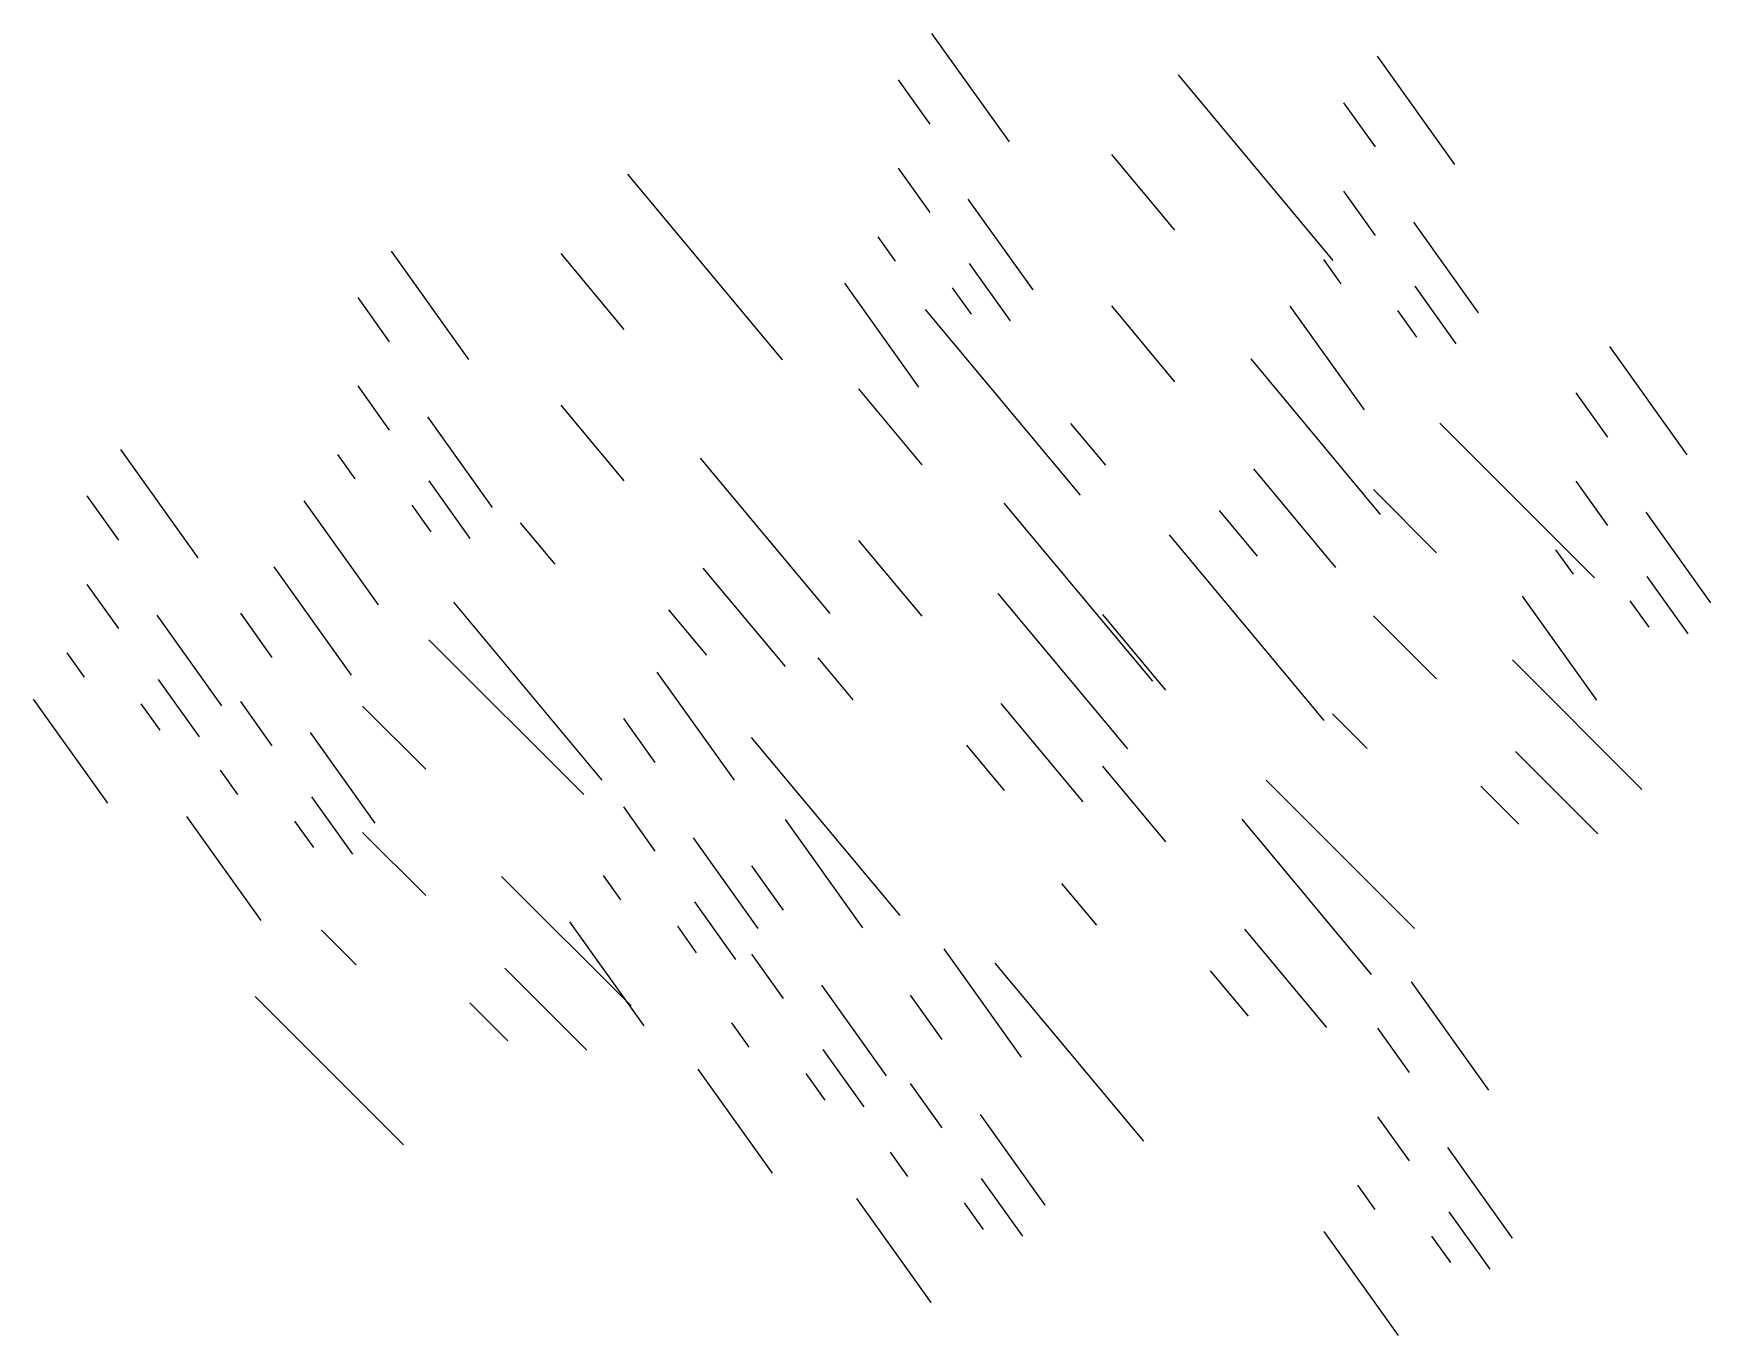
# Model space of a CAD drawing. Header units: millimetres. Extents: x -1478 to 2043, y -1217 to 1519.
import ezdxf

# ---------------------------------------------------------------- set-up
doc = ezdxf.new("R2010")
doc.units = ezdxf.units.MM

msp = doc.modelspace()

# ---------------------------------------------------------------- linework, layer by layer
for p, q in [((407.3, 1518.5), (569.8, 1291)), ((1342.6, 1470.6), (1505.1, 1243.1)), ((403.9, 1328.1), (337.6, 1421)), ((924.7, 1431.7), (1249.7, 1041.7)), ((1339.3, 1280.2), (1273, 1373.1)), ((403.9, 1142.4), (337.6, 1235.3)), ((918, 1105.3), (785.4, 1264.5)), ((-231.4, 1223.2), (93.7, 833.2)), ((483.5, 1170.3), (619.5, 979.9)), ((1339.3, 1094.5), (1273, 1187.3)), ((1418.9, 1122.3), (1554.9, 932)), ((-727.5, 1061.5), (-564.9, 833.9)), ((294.5, 1091.3), (331, 1040.2)), ((-238, 896.8), (-370.7, 1056)), ((573.1, 914.8), (486.8, 1035.6)), ((1229.8, 1043.4), (1266.3, 992.3)), ((380.7, 775.5), (224.8, 993.8)), ((1508.4, 866.9), (1422.2, 987.7)), ((-730.8, 871.1), (-797.1, 963.9)), ((450.4, 984.5), (490.2, 928.8)), ((394, 938.9), (719.1, 548.9)), ((918.1, 786.9), (785.4, 946.1)), ((1316.1, 727.6), (1160.2, 945.9)), ((1385.7, 936.6), (1425.5, 880.9)), ((1830.3, 861), (1992.8, 633.4)), ((1077.2, 834.7), (1349.2, 508.3)), ((-730.8, 685.3), (-797.1, 778.2)), ((387.4, 612.5), (254.7, 771.7)), ((1827, 670.6), (1760.7, 763.4)), ((-651.2, 713.2), (-515.2, 522.8)), ((-238, 578.4), (-370.7, 737.6)), ((699.2, 699.3), (772.1, 611.8)), ((1474.3, 699.8), (1799.3, 374.8)), ((-1296, 644.5), (-1133.5, 416.9)), ((-840.2, 634.2), (-803.7, 583.2)), ((-78.8, 626.2), (193.2, 299.8)), ((1256.3, 396.8), (1083.9, 603.8)), ((-561.6, 457.8), (-647.9, 578.5)), ((1827, 484.8), (1760.6, 577.7)), ((-1299.3, 454.1), (-1365.7, 546.9)), ((-754, 318.5), (-909.9, 536.7)), ((871.6, 158), (559.8, 532.1)), ((1467.6, 427.8), (1335, 560.5)), ((-684.4, 527.4), (-644.5, 471.7)), ((1010.9, 516.2), (1090.5, 420.7)), ((1906.6, 512.7), (2042.6, 322.3)), ((-456.9, 490.8), (-383.9, 403.3)), ((905.7, 465), (1230.8, 75)), ((387.4, 294.1), (254.7, 453.3)), ((1717.5, 433.7), (1754, 382.6)), ((-973.8, 398), (-811.3, 170.5)), ((100.3, 188.3), (-72.2, 395.3)), ((-1299.3, 268.3), (-1365.7, 361.2)), ((1996.1, 257.3), (1909.9, 378)), ((-284.4, -50.5), (-596.2, 323.6)), ((546.6, 341.9), (818.6, 15.5)), ((1803.8, 118), (1647.9, 336.2)), ((1873.4, 326.9), (1913.2, 271.2)), ((-1219.7, 296.2), (-1083.7, 105.8)), ((-977.1, 207.6), (-1043.5, 300.5)), ((-145.1, 307.7), (-65.5, 212.2)), ((899.1, 138.6), (766.4, 297.8)), ((1467.6, 162.4), (1335, 295.1)), ((-1408.8, 217.2), (-1372.3, 166.1)), ((-648.3, 244.9), (-323.2, -80.1)), ((-169.7, 177), (-7.2, -50.5)), ((168.5, 206.5), (241.5, 118.9)), ((1626.8, 202.3), (1898.8, -69.7)), ((-1130.2, 40.8), (-1216.4, 161.5)), ((-1322.5, -98.5), (-1478.4, 119.7)), ((-1252.9, 110.4), (-1213.1, 54.7)), ((-977.1, 21.9), (-1043.5, 114.8)), ((725.7, -96), (553.2, 111)), ((-654.9, -27.1), (-787.6, 105.6)), ((-173, -13.4), (-239.3, 79.5)), ((1248.7, 89.5), (1321.7, 16.5)), ((-897.6, 49.8), (-761.6, -140.6)), ((341, -334.8), (29.2, 39.3)), ((480.3, 23.4), (559.9, -72.1)), ((1805.9, -162.6), (1633.4, 9.9)), ((-1086.6, -29.2), (-1050.1, -80.3)), ((899.1, -179.8), (766.4, -20.6)), ((1421.2, -361.6), (1109.4, -49.9)), ((1560.5, -63.1), (1640.1, -142.7)), ((-808, -205.6), (-894.2, -84.9)), ((-1000.4, -345), (-1156.3, -126.7)), ((-930.7, -136), (-890.9, -191.7)), ((-173, -199.1), (-239.3, -106.2)), ((99.7, -132.7), (262.3, -360.2)), ((1058.3, -132), (1330.3, -458.4)), ((-654.9, -292.5), (-787.6, -159.8)), ((-93.4, -171.2), (42.6, -361.6)), ((96.4, -323.1), (30.1, -230.2)), ((-495.7, -252.6), (-223.8, -524.6)), ((-282.4, -250.2), (-246, -301.3)), ((680.2, -267.4), (753.2, -354.9)), ((-3.9, -426.7), (-90.1, -305.9)), ((-196.2, -566), (-352.1, -347.7)), ((-873.8, -365.4), (-800.8, -438.4)), ((-126.6, -357), (-86.8, -412.7)), ((1237.4, -569.9), (1064.9, -362.9)), ((96.4, -508.9), (30.1, -416)), ((432.7, -404.3), (595.2, -631.8)), ((-316.6, -617.5), (-489.1, -445.1)), ((852.6, -808.7), (540.9, -434.6)), ((991.9, -450.5), (1071.6, -546)), ((176, -481), (312, -671.4)), ((1414, -473.9), (1576.6, -701.4)), ((-701.4, -816.5), (-1013.1, -504.8)), ((-562.1, -518), (-482.5, -597.6)), ((429.4, -594.7), (363, -501.8)), ((-13, -559.9), (23.5, -611)), ((1410.7, -664.3), (1344.4, -571.4)), ((265.6, -736.4), (179.3, -615.7)), ((73.2, -875.7), (-82.7, -657.5)), ((142.8, -666.7), (182.7, -722.5)), ((429.4, -780.5), (363, -687.6)), ((508.9, -752.6), (644.9, -943)), ((1410.7, -850), (1344.4, -757.2)), ((319.9, -831.6), (356.4, -882.6)), ((1490.3, -822.2), (1626.3, -1012.5)), ((598.5, -1008), (512.3, -887.3)), ((1301.3, -901.1), (1337.8, -952.2)), ((406.1, -1147.3), (250.2, -929.1)), ((475.8, -938.3), (515.6, -994.1)), ((1579.9, -1077.6), (1493.6, -956.8)), ((1387.5, -1216.9), (1231.6, -998.6)), ((1457.1, -1007.9), (1497, -1063.6))]:
    msp.add_line(p, q)

doc.saveas('drawing.dxf')
